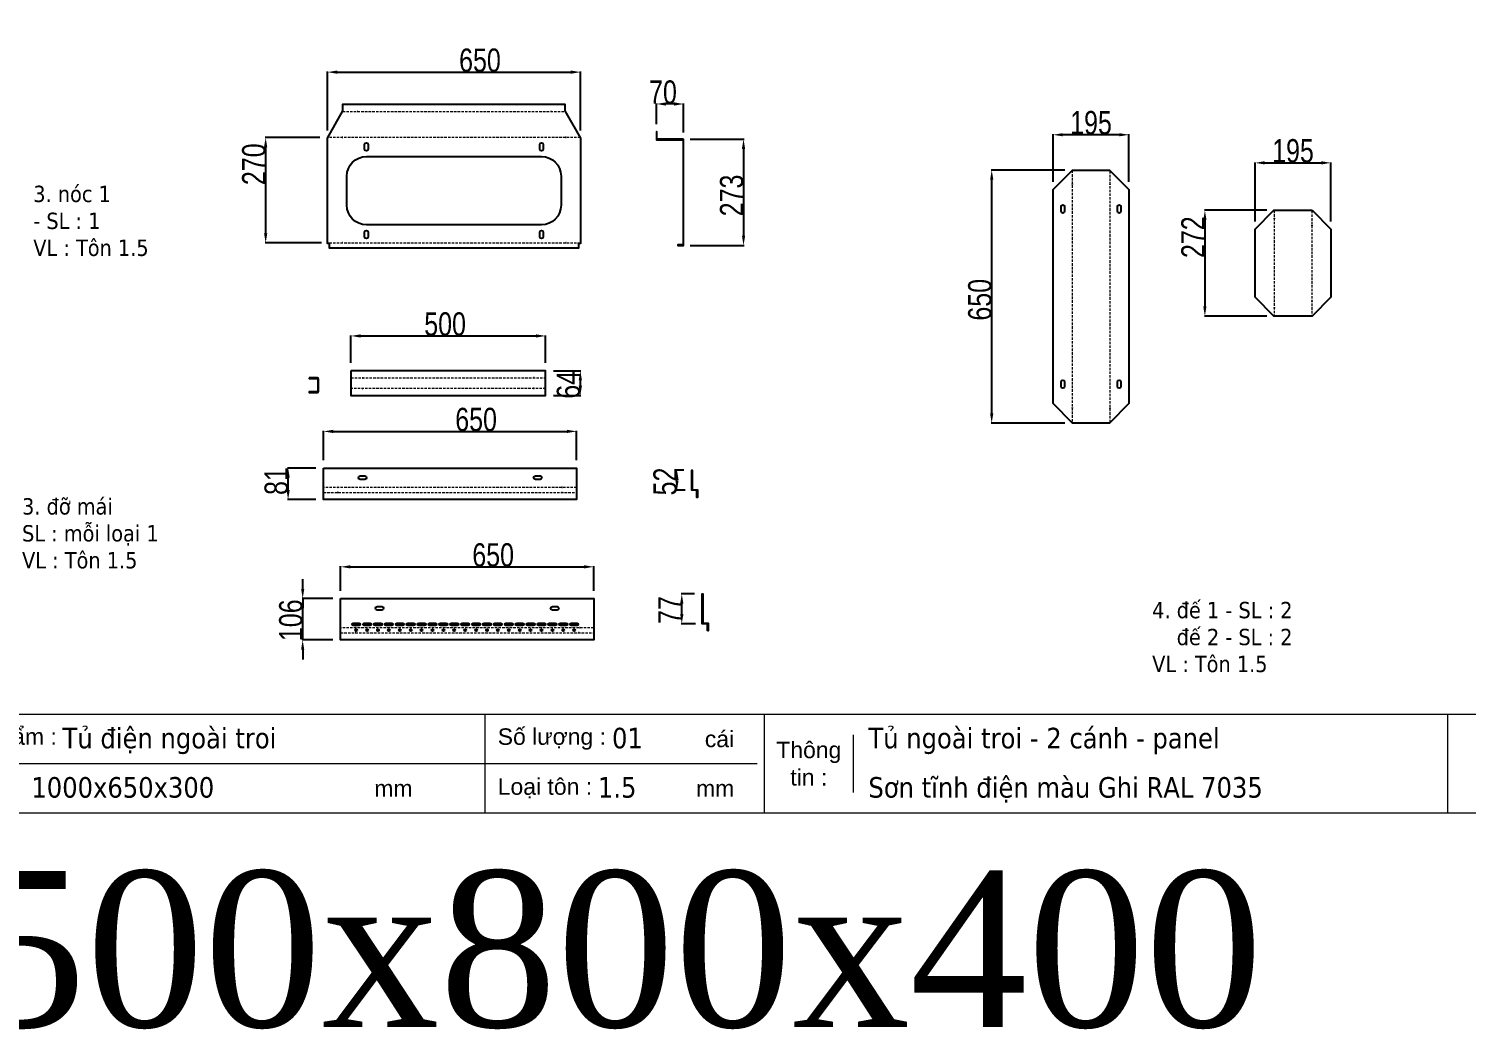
# Model space of a CAD drawing. Header units: inches. Extents: x 21 to 136330, y 8 to 58290.
# Drawn here: x 35301 to 38993, y 34479 to 37048 of the extents above; entities that cross this region are included whole.
import ezdxf
from ezdxf.enums import TextEntityAlignment as Align

# ---------------------------------------------------------------- set-up
doc = ezdxf.new("R2010")
doc.units = ezdxf.units.IN
doc.header["$MEASUREMENT"] = 0
doc.linetypes.add('HIDDEN', pattern=[9.525, 6.35, -3.175])
doc.layers.add('0 TĂNG CỨNG', color=7, linetype='Continuous', lineweight=15)
doc.layers.add('@.0.DM. NÉT ĐỨT', color=8, linetype='HIDDEN', lineweight=9)
doc.layers.add('1-EMC-ACESS', color=4, linetype='Continuous')
doc.layers.add('@.0.DM. NÉT CHÍNH', color=7, linetype='Continuous')
doc.layers.add('@.DM. KÍCH THƯỚC', color=8, linetype='Continuous', transparency=0.2)
doc.layers.add('@.DM. KÍCH THƯỚC @ 1', color=8, linetype='Continuous', transparency=0.2)
doc.styles.add('ARIAL', font='arial.ttf')
doc.styles.add('Note Text (ISO)', font='tahoma.ttf')
doc.styles.add('roman', font='roman.shx', dxfattribs={"width": 0.8})
doc.styles.add('Tahoma (Input Text)', font='tahoma.ttf')
doc.dimstyles.new('Kích thước Duy Mạnh', dxfattribs={"dimtxt": 30, "dimasz": 25, "dimexe": 1.25, "dimexo": 20, "dimtad": 1, "dimdec": 1, "dimtxsty": 'roman', "dimcen": 2.5, "dimclrd": 8, "dimclre": 8, "dimclrt": 2, "dimadec": 0, "dimazin": 0, "dimtfac": 1, "dimtdec": 1, "dimtix": 1, "dimtmove": 0, "dimatfit": 3, "dimfxl": 1, "dimtfillclr": 1, "dimarcsym": 0})

# ---------------------------------------------------------------- blocks, each defined once
blk = doc.blocks.new('*D690')
at = {"layer": '@.DM. KÍCH THƯỚC', "color": 8, "lineweight": -2, "transparency": 16777216}
for p, q in [((37962.3, 36685.4), (37773, 36685.4)), ((37962.3, 36035.4), (37773, 36035.4))]:
    blk.add_line(p, q, dxfattribs=at)
at = {"layer": '@.DM. KÍCH THƯỚC', "lineweight": -2, "transparency": 16777216}
blk.add_line((37774.2, 36060.4), (37774.2, 36660.4), dxfattribs=at)
at = {"layer": '@.DM. KÍCH THƯỚC', "transparency": 16777216}
for points in [[(37770.1, 36660.4), (37778.4, 36660.4), (37774.2, 36685.4)], [(37770.1, 36060.4), (37778.4, 36060.4), (37774.2, 36035.4)]]:
    blk.add_solid(points, dxfattribs=at)
at = {"layer": 'Defpoints', "color": 0, "transparency": 16777216}
for p in [(37774.2, 36685.4), (37982.3, 36685.4), (37982.3, 36035.4)]:
    blk.add_point(p, dxfattribs=at)
at = {"layer": '@.DM. KÍCH THƯỚC', "color": 2, "transparency": 16777216, "insert": (37713.6, 36298.7), "char_height": 60, "attachment_point": 1, "rotation": 90, "style": 'roman'}
blk.add_mtext('650', dxfattribs=at)
blk = doc.blocks.new('*D670')
at = {"layer": '@.DM. KÍCH THƯỚC', "color": 8, "lineweight": -2, "transparency": 16777216}
for p, q in [((36048.6, 36768.6), (35908.1, 36768.6)), ((36053.1, 36498.2), (35908.1, 36498.2))]:
    blk.add_line(p, q, dxfattribs=at)
at = {"layer": '@.DM. KÍCH THƯỚC', "lineweight": -2, "transparency": 16777216}
blk.add_line((35909.4, 36743.6), (35909.4, 36523.2), dxfattribs=at)
at = {"layer": '@.DM. KÍCH THƯỚC', "transparency": 16777216}
for points in [[(35905.2, 36743.6), (35913.6, 36743.6), (35909.4, 36768.6)], [(35905.2, 36523.2), (35913.6, 36523.2), (35909.4, 36498.2)]]:
    blk.add_solid(points, dxfattribs=at)
at = {"layer": 'Defpoints', "color": 0, "transparency": 16777216}
for p in [(36068.6, 36768.6), (35909.4, 36498.2), (36073.1, 36498.2)]:
    blk.add_point(p, dxfattribs=at)
at = {"layer": '@.DM. KÍCH THƯỚC', "color": 2, "transparency": 16777216, "insert": (35848.8, 36646.7), "char_height": 60, "attachment_point": 1, "rotation": 90, "style": 'roman'}
blk.add_mtext('270', dxfattribs=at)
blk = doc.blocks.new('*D671')
at = {"layer": '@.DM. KÍCH THƯỚC', "color": 8, "lineweight": -2, "transparency": 16777216}
for p, q in [((36068.1, 36786.9), (36068.1, 36938)), ((36718.1, 36786.9), (36718.1, 36938))]:
    blk.add_line(p, q, dxfattribs=at)
at = {"layer": '@.DM. KÍCH THƯỚC', "lineweight": -2, "transparency": 16777216}
blk.add_line((36093.1, 36936.8), (36693.1, 36936.8), dxfattribs=at)
at = {"layer": '@.DM. KÍCH THƯỚC', "transparency": 16777216}
for points in [[(36093.1, 36940.9), (36093.1, 36932.6), (36068.1, 36936.8)], [(36693.1, 36940.9), (36693.1, 36932.6), (36718.1, 36936.8)]]:
    blk.add_solid(points, dxfattribs=at)
at = {"layer": 'Defpoints', "color": 0, "transparency": 16777216}
for p in [(36718.1, 36936.8), (36068.1, 36766.9), (36718.1, 36766.9)]:
    blk.add_point(p, dxfattribs=at)
at = {"layer": '@.DM. KÍCH THƯỚC', "color": 2, "transparency": 16777216, "insert": (36406.3, 36997.4), "char_height": 60, "attachment_point": 1, "style": 'roman'}
blk.add_mtext('650', dxfattribs=at)
blk = doc.blocks.new('*D672')
at = {"layer": '@.DM. KÍCH THƯỚC', "color": 8, "lineweight": -2, "transparency": 16777216}
for p, q in [((36038.1, 35920.2), (35965.8, 35920.2)), ((36038.1, 35838.9), (35965.8, 35838.9))]:
    blk.add_line(p, q, dxfattribs=at)
at = {"layer": '@.DM. KÍCH THƯỚC', "lineweight": -2, "transparency": 16777216}
blk.add_line((35967.1, 35863.9), (35967.1, 35895.2), dxfattribs=at)
at = {"layer": '@.DM. KÍCH THƯỚC', "transparency": 16777216}
for points in [[(35962.9, 35895.2), (35971.2, 35895.2), (35967.1, 35920.2)], [(35962.9, 35863.9), (35971.2, 35863.9), (35967.1, 35838.9)]]:
    blk.add_solid(points, dxfattribs=at)
at = {"layer": 'Defpoints', "color": 0, "transparency": 16777216}
for p in [(35967.1, 35920.2), (36058.1, 35920.2), (36058.1, 35838.9)]:
    blk.add_point(p, dxfattribs=at)
at = {"layer": '@.DM. KÍCH THƯỚC', "color": 2, "transparency": 16777216, "insert": (35906.4, 35851), "char_height": 60, "attachment_point": 1, "rotation": 90, "style": 'roman'}
blk.add_mtext('81', dxfattribs=at)
blk = doc.blocks.new('*D673')
at = {"layer": '@.DM. KÍCH THƯỚC', "color": 8, "lineweight": -2, "transparency": 16777216}
for p, q in [((36058.1, 35940.2), (36058.1, 36015.4)), ((36708.1, 35940.2), (36708.1, 36015.4))]:
    blk.add_line(p, q, dxfattribs=at)
at = {"layer": '@.DM. KÍCH THƯỚC', "lineweight": -2, "transparency": 16777216}
blk.add_line((36083.1, 36014.2), (36683.1, 36014.2), dxfattribs=at)
at = {"layer": '@.DM. KÍCH THƯỚC', "transparency": 16777216}
for points in [[(36083.1, 36018.4), (36083.1, 36010), (36058.1, 36014.2)], [(36683.1, 36018.4), (36683.1, 36010), (36708.1, 36014.2)]]:
    blk.add_solid(points, dxfattribs=at)
at = {"layer": 'Defpoints', "color": 0, "transparency": 16777216}
for p in [(36708.1, 36014.2), (36058.1, 35920.2), (36708.1, 35920.2)]:
    blk.add_point(p, dxfattribs=at)
at = {"layer": '@.DM. KÍCH THƯỚC', "color": 2, "transparency": 16777216, "insert": (36396.4, 36074.8), "char_height": 60, "attachment_point": 1, "style": 'roman'}
blk.add_mtext('650', dxfattribs=at)
blk = doc.blocks.new('*D674')
at = {"layer": '@.DM. KÍCH THƯỚC', "color": 8, "lineweight": -2, "transparency": 16777216}
for p, q in [((36101.9, 35604.9), (36101.9, 35667.7)), ((36751.9, 35604.9), (36751.9, 35667.7))]:
    blk.add_line(p, q, dxfattribs=at)
at = {"layer": '@.DM. KÍCH THƯỚC', "lineweight": -2, "transparency": 16777216}
blk.add_line((36126.9, 35666.4), (36726.9, 35666.4), dxfattribs=at)
at = {"layer": '@.DM. KÍCH THƯỚC', "transparency": 16777216}
for points in [[(36126.9, 35670.6), (36126.9, 35662.2), (36101.9, 35666.4)], [(36726.9, 35670.6), (36726.9, 35662.2), (36751.9, 35666.4)]]:
    blk.add_solid(points, dxfattribs=at)
at = {"layer": 'Defpoints', "color": 0, "transparency": 16777216}
for p in [(36751.9, 35666.4), (36101.9, 35584.9), (36751.9, 35584.9)]:
    blk.add_point(p, dxfattribs=at)
at = {"layer": '@.DM. KÍCH THƯỚC', "color": 2, "transparency": 16777216, "insert": (36440.2, 35727), "char_height": 60, "attachment_point": 1, "style": 'roman'}
blk.add_mtext('650', dxfattribs=at)
blk = doc.blocks.new('*D675')
at = {"layer": '@.DM. KÍCH THƯỚC', "lineweight": -2, "transparency": 16777216}
for p, q in [((36004.5, 35609.9), (36004.5, 35634.9)), ((36004.5, 35584.9), (36004.5, 35559.9)), ((36004.5, 35503.6), (36004.5, 35559.9)), ((36004.5, 35478.6), (36004.5, 35503.6)), ((36004.5, 35453.6), (36004.5, 35428.6))]:
    blk.add_line(p, q, dxfattribs=at)
at = {"layer": '@.DM. KÍCH THƯỚC', "color": 8, "lineweight": -2, "transparency": 16777216}
for p, q in [((36081.9, 35584.9), (36003.3, 35584.9)), ((36081.9, 35478.6), (36003.3, 35478.6))]:
    blk.add_line(p, q, dxfattribs=at)
at = {"layer": '@.DM. KÍCH THƯỚC', "transparency": 16777216}
for points in [[(36000.4, 35609.9), (36008.7, 35609.9), (36004.5, 35584.9)], [(36000.4, 35453.6), (36008.7, 35453.6), (36004.5, 35478.6)]]:
    blk.add_solid(points, dxfattribs=at)
at = {"layer": 'Defpoints', "color": 0, "transparency": 16777216}
for p in [(36004.5, 35584.9), (36101.9, 35584.9), (36101.9, 35478.6)]:
    blk.add_point(p, dxfattribs=at)
at = {"layer": '@.DM. KÍCH THƯỚC', "color": 2, "transparency": 16777216, "insert": (35943.9, 35475.7), "char_height": 60, "attachment_point": 1, "rotation": 90, "style": 'roman'}
blk.add_mtext('106', dxfattribs=at)
blk = doc.blocks.new('*D676')
at = {"layer": '@.DM. KÍCH THƯỚC', "color": 8, "lineweight": -2, "transparency": 16777216}
for p, q in [((37010.8, 35596.7), (36977, 35596.7)), ((37013.8, 35520.2), (36977, 35520.2))]:
    blk.add_line(p, q, dxfattribs=at)
at = {"layer": '@.DM. KÍCH THƯỚC', "lineweight": -2, "transparency": 16777216}
blk.add_line((36978.2, 35545.2), (36978.2, 35571.7), dxfattribs=at)
at = {"layer": '@.DM. KÍCH THƯỚC', "transparency": 16777216}
for points in [[(36974.1, 35571.7), (36982.4, 35571.7), (36978.2, 35596.7)], [(36974.1, 35545.2), (36982.4, 35545.2), (36978.2, 35520.2)]]:
    blk.add_solid(points, dxfattribs=at)
at = {"layer": 'Defpoints', "color": 0, "transparency": 16777216}
for p in [(36978.2, 35596.7), (37030.8, 35596.7), (37033.8, 35520.2)]:
    blk.add_point(p, dxfattribs=at)
at = {"layer": '@.DM. KÍCH THƯỚC', "color": 2, "transparency": 16777216, "insert": (36917.6, 35519.6), "char_height": 60, "attachment_point": 1, "rotation": 90, "style": 'roman'}
blk.add_mtext('77', dxfattribs=at)
blk = doc.blocks.new('*D677')
at = {"layer": '@.DM. KÍCH THƯỚC', "color": 8, "lineweight": -2, "transparency": 16777216}
for p, q in [((36983.7, 35914.5), (36964.6, 35914.5)), ((36986.7, 35863), (36964.6, 35863))]:
    blk.add_line(p, q, dxfattribs=at)
at = {"layer": '@.DM. KÍCH THƯỚC', "lineweight": -2, "transparency": 16777216}
blk.add_line((36965.8, 35888), (36965.8, 35889.5), dxfattribs=at)
at = {"layer": '@.DM. KÍCH THƯỚC', "transparency": 16777216}
for points in [[(36961.7, 35889.5), (36970, 35889.5), (36965.8, 35914.5)], [(36961.7, 35888), (36970, 35888), (36965.8, 35863)]]:
    blk.add_solid(points, dxfattribs=at)
at = {"layer": 'Defpoints', "color": 0, "transparency": 16777216}
for p in [(36965.8, 35914.5), (37003.7, 35914.5), (37006.7, 35863)]:
    blk.add_point(p, dxfattribs=at)
at = {"layer": '@.DM. KÍCH THƯỚC', "color": 2, "transparency": 16777216, "insert": (36905.2, 35849.9), "char_height": 60, "attachment_point": 1, "rotation": 90, "style": 'roman'}
blk.add_mtext('52', dxfattribs=at)
blk = doc.blocks.new('KHUNG KT1')
at = {"color": 7}
for p, q in [((7128, -4752), (0, -4752)), ((4052.8, -4752), (4052.8, -5040)), ((4868.8, -4752), (4868.8, -5040)), ((6864, -4752), (6864, -5040)), ((5128.7, -4812), (5128.7, -4980)), ((4848, -4896), (0, -4896))]:
    blk.add_line(p, q, dxfattribs=at)
blk.add_lwpolyline([(0, 0), (7128, 0), (7128, -5040), (0, -5040)], close=True, dxfattribs=at)
at = {"color": 2, "char_height": 48, "style": 'ARIAL'}
for s, insert, width, attachment_point in [('  Tên sản phẩm :', (2299.1, -4824), 2202.321, 4), ('  Số lượng :', (4052.8, -4824), 2202.321, 4), ('cái', (4695, -4824), 2202.321, 4), ('Thông\\Ptin :', (4998.8, -4896), 259.945, 5), ('mm', (3729.5, -4968), 2202.321, 4), ('  Loại tôn :', (4052.8, -4968), 2202.321, 4), ('mm', (4669.3, -4968), 2202.321, 4)]:
    blk.add_mtext(s, dxfattribs=dict(at, insert=insert, width=width, attachment_point=attachment_point))
at = {"color": 1, "style": 'Tahoma (Input Text)', "flags": 8}
for tag, p in [('#03', (1514.7, -4846.3)), ('#01', (328.9, -4851.1)), ('#05', (2819, -4851.1)), ('#07', (4424, -4851.1)), ('#09', (5172.9, -4851.1)), ('#02', (189.8, -4995.1)), ('#04', (1755.3, -4995.1)), ('#06', (2727.8, -4995.1)), ('#08', (4382.7, -4995.1)), ('#10', (5172.9, -4995.1))]:
    blk.add_attdef(tag, p, '', height=60, dxfattribs=at)
blk.add_attdef('#11', text='', height=60, dxfattribs=at).set_placement((6996, -4961.6), align=Align.CENTER)
at = {"layer": '0 TĂNG CỨNG', "color": 1, "style": 'ARIAL'}
blk.add_attdef('#12', (852.8, -4987.6), '', height=60, dxfattribs=at)
blk = doc.blocks.new('*D700')
at = {"layer": '@.DM. KÍCH THƯỚC', "color": 8, "lineweight": -2, "transparency": 16777216}
for p, q in [((38481, 36581.9), (38320.5, 36581.9)), ((38481, 36310.3), (38320.5, 36310.3))]:
    blk.add_line(p, q, dxfattribs=at)
at = {"layer": '@.DM. KÍCH THƯỚC', "lineweight": -2, "transparency": 16777216}
blk.add_line((38321.7, 36556.9), (38321.7, 36335.3), dxfattribs=at)
at = {"layer": '@.DM. KÍCH THƯỚC', "transparency": 16777216}
for points in [[(38317.6, 36556.9), (38325.9, 36556.9), (38321.7, 36581.9)], [(38317.6, 36335.3), (38325.9, 36335.3), (38321.7, 36310.3)]]:
    blk.add_solid(points, dxfattribs=at)
at = {"layer": 'Defpoints', "color": 0, "transparency": 16777216}
for p in [(38501, 36581.9), (38321.7, 36310.3), (38501, 36310.3)]:
    blk.add_point(p, dxfattribs=at)
at = {"layer": '@.DM. KÍCH THƯỚC', "color": 2, "transparency": 16777216, "insert": (38261.1, 36459.4), "char_height": 60, "attachment_point": 1, "rotation": 90, "style": 'roman'}
blk.add_mtext('272', dxfattribs=at)
blk = doc.blocks.new('*D702')
at = {"layer": '@.DM. KÍCH THƯỚC', "color": 8, "lineweight": -2, "transparency": 16777216}
for p, q in [((37931.9, 36655.4), (37931.9, 36777.2)), ((38126.7, 36655.4), (38126.7, 36777.2))]:
    blk.add_line(p, q, dxfattribs=at)
at = {"layer": '@.DM. KÍCH THƯỚC', "lineweight": -2, "transparency": 16777216}
blk.add_line((38101.7, 36775.9), (37956.9, 36775.9), dxfattribs=at)
at = {"layer": '@.DM. KÍCH THƯỚC', "transparency": 16777216}
for points in [[(37956.9, 36780.1), (37956.9, 36771.8), (37931.9, 36775.9)], [(38101.7, 36780.1), (38101.7, 36771.8), (38126.7, 36775.9)]]:
    blk.add_solid(points, dxfattribs=at)
at = {"layer": 'Defpoints', "color": 0, "transparency": 16777216}
for p in [(37931.9, 36775.9), (37931.9, 36635.4), (38126.7, 36635.4)]:
    blk.add_point(p, dxfattribs=at)
at = {"layer": '@.DM. KÍCH THƯỚC', "color": 2, "transparency": 16777216, "insert": (38029.3, 36806.6), "char_height": 60, "attachment_point": 5, "style": 'roman'}
blk.add_mtext('195', dxfattribs=at)
blk = doc.blocks.new('*D703')
at = {"layer": '@.DM. KÍCH THƯỚC', "color": 8, "lineweight": -2, "transparency": 16777216}
for p, q in [((38450.6, 36553.6), (38450.6, 36705)), ((38645.5, 36553.6), (38645.5, 36705))]:
    blk.add_line(p, q, dxfattribs=at)
at = {"layer": '@.DM. KÍCH THƯỚC', "lineweight": -2, "transparency": 16777216}
blk.add_line((38475.6, 36703.8), (38620.5, 36703.8), dxfattribs=at)
at = {"layer": '@.DM. KÍCH THƯỚC', "transparency": 16777216}
for points in [[(38475.6, 36708), (38475.6, 36699.6), (38450.6, 36703.8)], [(38620.5, 36708), (38620.5, 36699.6), (38645.5, 36703.8)]]:
    blk.add_solid(points, dxfattribs=at)
at = {"layer": 'Defpoints', "color": 0, "transparency": 16777216}
for p in [(38645.5, 36703.8), (38450.6, 36533.6), (38645.5, 36533.6)]:
    blk.add_point(p, dxfattribs=at)
at = {"layer": '@.DM. KÍCH THƯỚC', "color": 2, "transparency": 16777216, "insert": (38548.1, 36734.4), "char_height": 60, "attachment_point": 5, "style": 'roman'}
blk.add_mtext('195', dxfattribs=at)
blk = doc.blocks.new('*U244')
at = {"layer": '@.0.DM. NÉT CHÍNH', "color": 2}
blk.add_lwpolyline([(-7.5, 10.2), (7.5, 10.2, -1), (7.5, 4.2), (-7.5, 4.2, -1)], format="xyb", close=True, dxfattribs=at)
blk.add_circle((0, -7.7), 2.5, dxfattribs=at)
blk = doc.blocks.new('*U245')
at = {"layer": '@.0.DM. NÉT CHÍNH', "color": 0, "linetype": 'ByBlock', "lineweight": -2, "transparency": 16777216}
for p in [(0, 0), (28, 0), (56, 0), (84, 0), (112, 0), (140, 0), (168, 0), (196, 0), (224, 0), (252, 0), (280, 0), (308, 0), (336, 0), (364, 0), (392, 0), (420, 0), (448, 0), (476, 0), (504, 0), (532, 0), (560, 0)]:
    blk.add_blockref('*U244', p, dxfattribs=at)
blk = doc.blocks.new('*D721')
at = {"layer": '@.DM. KÍCH THƯỚC', "color": 8, "lineweight": -2, "transparency": 16777216}
for p, q in [((37000, 36764.7), (37138.1, 36764.7)), ((37000, 36491.7), (37138.1, 36491.7))]:
    blk.add_line(p, q, dxfattribs=at)
at = {"layer": '@.DM. KÍCH THƯỚC', "lineweight": -2, "transparency": 16777216}
blk.add_line((37136.8, 36739.7), (37136.8, 36516.7), dxfattribs=at)
at = {"layer": '@.DM. KÍCH THƯỚC', "transparency": 16777216}
for points in [[(37132.7, 36739.7), (37141, 36739.7), (37136.8, 36764.7)], [(37132.7, 36516.7), (37141, 36516.7), (37136.8, 36491.7)]]:
    blk.add_solid(points, dxfattribs=at)
at = {"layer": 'Defpoints', "color": 0, "transparency": 16777216}
for p in [(36980, 36764.7), (36980, 36491.7), (37136.8, 36491.7)]:
    blk.add_point(p, dxfattribs=at)
at = {"layer": '@.DM. KÍCH THƯỚC', "color": 2, "transparency": 16777216, "insert": (37076.2, 36566.5), "char_height": 60, "attachment_point": 1, "rotation": 90, "style": 'roman'}
blk.add_mtext('273', dxfattribs=at)
blk = doc.blocks.new('*D722')
at = {"layer": '@.DM. KÍCH THƯỚC', "color": 8, "lineweight": -2, "transparency": 16777216}
for p, q in [((36913, 36803.2), (36913, 36856.2)), ((36983, 36781.7), (36983, 36856.2))]:
    blk.add_line(p, q, dxfattribs=at)
at = {"layer": '@.DM. KÍCH THƯỚC', "lineweight": -2, "transparency": 16777216}
blk.add_line((36958, 36855), (36938, 36855), dxfattribs=at)
at = {"layer": '@.DM. KÍCH THƯỚC', "transparency": 16777216}
for points in [[(36938, 36859.2), (36938, 36850.8), (36913, 36855)], [(36958, 36859.2), (36958, 36850.8), (36983, 36855)]]:
    blk.add_solid(points, dxfattribs=at)
at = {"layer": 'Defpoints', "color": 0, "transparency": 16777216}
for p in [(36913, 36855), (36913, 36783.2), (36983, 36761.7)]:
    blk.add_point(p, dxfattribs=at)
at = {"layer": '@.DM. KÍCH THƯỚC', "color": 2, "transparency": 16777216, "insert": (36894.2, 36915.6), "char_height": 60, "attachment_point": 1, "style": 'roman'}
blk.add_mtext('70', dxfattribs=at)
blk = doc.blocks.new('*D726')
at = {"layer": '@.DM. KÍCH THƯỚC', "color": 8, "lineweight": -2, "transparency": 16777216}
for p, q in [((36648.5, 36170.1), (36718.9, 36170.1)), ((36648.5, 36106.3), (36718.9, 36106.3))]:
    blk.add_line(p, q, dxfattribs=at)
at = {"layer": '@.DM. KÍCH THƯỚC', "lineweight": -2, "transparency": 16777216}
blk.add_line((36717.6, 36145.1), (36717.6, 36131.3), dxfattribs=at)
at = {"layer": '@.DM. KÍCH THƯỚC', "transparency": 16777216}
for points in [[(36713.5, 36145.1), (36721.8, 36145.1), (36717.6, 36170.1)], [(36713.5, 36131.3), (36721.8, 36131.3), (36717.6, 36106.3)]]:
    blk.add_solid(points, dxfattribs=at)
at = {"layer": 'Defpoints', "color": 0, "transparency": 16777216}
for p in [(36628.5, 36170.1), (36628.5, 36106.3), (36717.6, 36106.3)]:
    blk.add_point(p, dxfattribs=at)
at = {"layer": '@.DM. KÍCH THƯỚC', "color": 2, "transparency": 16777216, "insert": (36657, 36098.2), "char_height": 60, "attachment_point": 1, "rotation": 90, "style": 'roman'}
blk.add_mtext('64', dxfattribs=at)
blk = doc.blocks.new('*D727')
at = {"layer": '@.DM. KÍCH THƯỚC', "color": 8, "lineweight": -2, "transparency": 16777216}
for p, q in [((36128.5, 36190.1), (36128.5, 36260.6)), ((36628.5, 36190.1), (36628.5, 36260.6))]:
    blk.add_line(p, q, dxfattribs=at)
at = {"layer": '@.DM. KÍCH THƯỚC', "lineweight": -2, "transparency": 16777216}
blk.add_line((36153.5, 36259.3), (36603.5, 36259.3), dxfattribs=at)
at = {"layer": '@.DM. KÍCH THƯỚC', "transparency": 16777216}
for points in [[(36153.5, 36263.5), (36153.5, 36255.2), (36128.5, 36259.3)], [(36603.5, 36263.5), (36603.5, 36255.2), (36628.5, 36259.3)]]:
    blk.add_solid(points, dxfattribs=at)
at = {"layer": 'Defpoints', "color": 0, "transparency": 16777216}
for p in [(36628.5, 36259.3), (36128.5, 36170.1), (36628.5, 36170.1)]:
    blk.add_point(p, dxfattribs=at)
at = {"layer": '@.DM. KÍCH THƯỚC', "color": 2, "transparency": 16777216, "insert": (36316.8, 36320), "char_height": 60, "attachment_point": 1, "style": 'roman'}
blk.add_mtext('500', dxfattribs=at)

msp = doc.modelspace()

# ---------------------------------------------------------------- linework, layer by layer
at = {"layer": '@.0.DM. NÉT CHÍNH', "color": 1}
for p, q in [((36145.6762, 36835.9786), (36144.1762, 36835.9786)), ((36642.9593, 36835.9786), (36641.4593, 36835.9786)), ((36107.396, 36768.5857), (36105.896, 36768.5857)), ((36681.2626, 36768.5857), (36679.7626, 36768.5857)), ((37980.6309, 36649.6129), (37980.6309, 36648.1129)), ((38078.0238, 36648.5868), (38078.0238, 36647.0868)), ((38499.3241, 36561.5658), (38499.3241, 36560.0658)), ((38596.717, 36543.5599), (38596.717, 36542.0599)), ((36107.121, 36498.1928), (36105.621, 36498.1928)), ((36681.4985, 36498.1928), (36679.9985, 36498.1928)), ((38499.3241, 36332.4851), (38499.3241, 36330.9851)), ((38596.717, 36349.0923), (38596.717, 36347.5923)), ((36158.2132, 36151.9302), (36159.7132, 36151.9302)), ((36598.8026, 36151.9302), (36597.3026, 36151.9302)), ((36157.9008, 36124.5372), (36159.4008, 36124.5372)), ((36599.1151, 36124.5372), (36597.6151, 36124.5372)), ((37980.6309, 36075.7155), (37980.6309, 36074.2155)), ((38078.0238, 36074.5826), (38078.0238, 36073.0826)), ((36095.541, 35857.5954), (36094.041, 35857.5954)), ((36096.0481, 35869.9883), (36094.5481, 35869.9883)), ((36671.2021, 35857.5954), (36669.7021, 35857.5954)), ((36671.541, 35869.9883), (36670.041, 35869.9883)), ((36139.8369, 35509.6652), (36138.3369, 35509.6652)), ((36140.9024, 35497.2723), (36139.4024, 35497.2723)), ((36714.7896, 35497.2723), (36713.2896, 35497.2723)), ((36717.1794, 35509.6652), (36715.6794, 35509.6652))]:
    msp.add_line(p, q, dxfattribs=at)
at = {"layer": '@.0.DM. NÉT CHÍNH'}
for p, q in [((36073.0571, 36496.9257), (36073.0571, 36498.1573)), ((36713.0571, 36496.9257), (36713.0571, 36498.1573))]:
    msp.add_line(p, q, dxfattribs=at)
for points in [[(36678.0571, 36837.2822), (36718.0571, 36767.2822), (36718.0571, 36496.8893), (36713.0571, 36496.8893), (36713.0571, 36484.4963), (36073.0571, 36484.4963), (36073.0571, 36496.8893), (36068.0571, 36496.8893), (36068.0571, 36767.2822), (36108.0571, 36837.2822), (36108.0571, 36854.6751), (36678.0571, 36854.6751)], [(36983.0444, 36764.717), (36914.5444, 36764.717), (36914.5444, 36783.217), (36913.0444, 36783.217), (36913.0444, 36763.217), (36981.5444, 36763.217), (36981.5444, 36493.217), (36968.0444, 36493.217), (36968.0444, 36491.717), (36983.0444, 36491.717)], [(38126.7203, 36085.4234), (38076.7203, 36035.4234), (37982.0052, 36035.4234), (37931.9345, 36085.4941), (37931.9345, 36635.3527), (37982.0052, 36685.4234), (38076.7203, 36685.4234), (38126.7203, 36635.4234)], [(38597.1135, 36581.9498), (38645.4135, 36533.6498), (38645.4135, 36358.6498), (38597.1135, 36310.3498), (38498.9984, 36310.3498), (38450.6277, 36358.7205), (38450.6277, 36533.5791), (38498.9984, 36581.9498)], [(36128.5079, 36170.1266), (36128.5079, 36106.3408), (36628.5079, 36106.3408), (36628.5079, 36170.1266)], [(36058.1173, 35920.1848), (36708.1173, 35920.1848), (36708.1173, 35838.8989), (36058.1173, 35838.8989)], [(37017.1658, 35862.9825), (37003.6658, 35862.9825), (37003.6658, 35914.4825), (37005.1658, 35914.4825), (37005.1658, 35864.4825), (37018.6658, 35864.4825), (37018.6658, 35844.4825), (37017.1658, 35844.4825)], [(37044.2796, 35501.7085), (37044.2796, 35520.2085), (37030.7796, 35520.2085), (37030.7796, 35596.7085), (37032.2796, 35596.7085), (37032.2796, 35521.7085), (37045.7796, 35521.7085), (37045.7796, 35501.7085)], [(36101.9235, 35584.8616), (36751.9235, 35584.8616), (36751.9235, 35478.5758), (36101.9235, 35478.5758)]]:
    msp.add_lwpolyline(points, close=True, dxfattribs=at)
at = {"layer": '@.0.DM. NÉT CHÍNH', "color": 2}
for points in [[(36163.5571, 36738.8893), (36163.5571, 36750.8893, -1), (36172.5571, 36750.8893), (36172.5571, 36738.8893, -1)], [(36622.5571, 36750.8893), (36622.5571, 36738.8893, -1), (36613.5571, 36738.8893), (36613.5571, 36750.8893, -1)], [(36668.0571, 36669.8893), (36668.0571, 36594.8893, -0.414213562), (36618.0571, 36544.8893), (36168.0571, 36544.8893, -0.414213562), (36118.0571, 36594.8893), (36118.0571, 36669.8893, -0.414213562), (36168.0571, 36719.8893), (36618.0571, 36719.8893, -0.414213562)], [(37961.4345, 36585.4234), (37961.4345, 36579.4234, -1), (37952.4345, 36579.4234), (37952.4345, 36585.4234), (37952.4345, 36591.4234, -1), (37961.4345, 36591.4234)], [(38106.2203, 36579.4234, -1), (38097.2203, 36579.4234), (38097.2203, 36585.4234), (38097.2203, 36591.4234, -1), (38106.2203, 36591.4234), (38106.2203, 36585.4234)], [(36172.5571, 36525.8893), (36172.5571, 36513.8893, -1), (36163.5571, 36513.8893), (36163.5571, 36525.8893, -1)], [(36613.5571, 36513.8893), (36613.5571, 36525.8893, -1), (36622.5571, 36525.8893), (36622.5571, 36513.8893, -1)], [(37961.4345, 36135.4234), (37961.4345, 36129.4234, -1), (37952.4345, 36129.4234), (37952.4345, 36135.4234), (37952.4345, 36141.4234, -1), (37961.4345, 36141.4234)], [(38106.2203, 36129.4234, -1), (38097.2203, 36129.4234), (38097.2203, 36135.4234), (38097.2203, 36141.4234, -1), (38106.2203, 36141.4234), (38106.2203, 36135.4234)], [(36164.1173, 35890.6848), (36152.1173, 35890.6848, -1), (36152.1173, 35899.6848), (36164.1173, 35899.6848, -1)], [(36614.1173, 35890.6848), (36602.1173, 35890.6848, -1), (36602.1173, 35899.6848), (36614.1173, 35899.6848, -1)], [(36207.9235, 35555.3616), (36195.9235, 35555.3616, -1), (36195.9235, 35564.3616), (36207.9235, 35564.3616, -1)], [(36657.9235, 35555.3616), (36645.9235, 35555.3616, -1), (36645.9235, 35564.3616), (36657.9235, 35564.3616, -1)]]:
    msp.add_lwpolyline(points, format="xyb", close=True, dxfattribs=at)
at = {"layer": '@.0.DM. NÉT CHÍNH'}
msp.add_lwpolyline([(36020.8627, 36151.6165), (36020.8627, 36149.7415), (36041.4877, 36149.7415, -0.414213562), (36043.3627, 36147.8665), (36043.3627, 36117.8665, -0.414213562), (36041.4877, 36115.9915), (36020.8627, 36115.9915), (36020.8627, 36114.1165), (36041.4877, 36114.1165, 0.414213562), (36045.2377, 36117.8665), (36045.2377, 36147.8665, 0.414213562), (36041.4877, 36151.6165)], format="xyb", close=True, dxfattribs=at)
at = {"layer": '@.0.DM. NÉT ĐỨT'}
for p, q in [((36107.2, 36835.9786), (36678.9143, 36835.9786)), ((36717.555, 36768.5857), (36068.5593, 36768.5857)), ((37980.6309, 36684.1987), (37980.6309, 36036.6481)), ((38078.0238, 36682.4234), (38078.0238, 36038.4234)), ((38499.3241, 36581.2644), (38499.3241, 36311.0351)), ((38596.717, 36580.6498), (38596.717, 36311.6498)), ((36073.0571, 36498.1928), (36713.0571, 36498.1928)), ((36128.5079, 36151.9302), (36628.5079, 36151.9302)), ((36628.5079, 36124.5372), (36128.5079, 36124.5372)), ((36708.1173, 35869.9883), (36058.1173, 35869.9883)), ((36058.1173, 35857.5954), (36708.1173, 35857.5954)), ((36751.9235, 35509.6652), (36101.9235, 35509.6652)), ((36101.9235, 35497.2723), (36751.9235, 35497.2723))]:
    msp.add_line(p, q, dxfattribs=at)

# ---------------------------------------------------------------- block references
at = {"layer": '0 TĂNG CỨNG', "color": 1}
ref = msp.add_blockref('KHUNG KT1', (32909.0457, 39465.8614), dxfattribs=dict(at, xscale=0.8792977987369557, yscale=0.8792977987369557, zscale=0.8792977987369557))
ref.add_attrib('#05', 'Tủ điện ngoài troi', (35387.7942, 35200.3346), dxfattribs={"layer": '0', "color": 1, "height": 52.757868, "style": 'Tahoma (Input Text)'})
ref.add_attrib('#06', '1000x650x300', (35307.6313, 35073.7157), dxfattribs={"layer": '0', "color": 1, "height": 52.757868, "style": 'Tahoma (Input Text)'})
ref.add_attrib('#07', '01', (36799.0722, 35200.3346), dxfattribs={"layer": '0', "color": 1, "height": 52.75787, "style": 'Tahoma (Input Text)'})
ref.add_attrib('#08', '1.5', (36762.7036, 35073.7157), dxfattribs={"layer": '0', "color": 1, "height": 52.75787, "style": 'Tahoma (Input Text)'})
ref.add_attrib('#10', 'Sơn tĩnh điện màu Ghi RAL 7035', (37457.5652, 35073.7157), dxfattribs={"layer": '0', "color": 1, "height": 52.757868, "style": 'Tahoma (Input Text)'})
ref.add_attrib('#09', 'Tủ ngoài troi - 2 cánh - panel', (37457.5652, 35200.3346), dxfattribs={"layer": '0', "color": 1, "height": 52.757868, "style": 'Tahoma (Input Text)'})
at = {"layer": '@.0.DM. NÉT CHÍNH'}
msp.add_blockref('*U245', (36141.9235, 35511.1652), dxfattribs=at)

# ---------------------------------------------------------------- texts
at = {"layer": '1-EMC-ACESS', "color": 1, "linetype": 'ByBlock', "lineweight": -2, "insert": (36179.0432, 34885.0069), "char_height": 400.0752, "width": 13787.318684, "attachment_point": 2, "style": 'ARIAL'}
msp.add_mtext('{\\fTimes New Roman|b0|i0|c0|p18;\\C2;TỦ 1500x800x400}', dxfattribs=at)
at = {"layer": '@.0.DM. NÉT CHÍNH', "color": 2, "char_height": 41.999999, "width": 551.411705, "attachment_point": 1, "line_spacing_factor": 0.987884, "style": 'Note Text (ISO)'}
for s, insert in [('3. nóc 1 \\P- SL : 1\\PVL : Tôn 1.5', (35312.6021, 36645.077)), ('3. đỡ mái \\PSL : mỗi loại 1\\PVL : Tôn 1.5', (35283.7705, 35842.6804)), ('\\fTahoma|b0|i0;4. đế 1 - SL : 2\\P\\fTahoma|b0|i0;    đế 2 - SL : 2\\P\\fTahoma|b0|i0;VL : Tôn 1.5\\P', (38186.4149, 35576.3806))]:
    msp.add_mtext(s, dxfattribs=dict(at, insert=insert))

# ---------------------------------------------------------------- dimensions: what is measured, and where the dimension line sits
at = {"layer": '@.DM. KÍCH THƯỚC @ 1', "color": 0}
for base, p1, p2, angle, override, picture, middle in [((36718.0571, 36936.7769), (36068.0571, 36766.8893), (36718.0571, 36766.8893), 180, {"dimscale": 1, "dimtxt": 60, "dimdec": 0, "dimclrd": 256, "dimtdec": 0, "dimtix": 1, "dimtofl": 0, "dimtmove": 0, "dimatfit": 1}, '*D671', (36468.0571, 36936.7769)), ((36913.0444, 36854.9971), (36983.0444, 36761.717), (36913.0444, 36783.217), 180, {"dimscale": 1, "dimtxt": 60, "dimdec": 0, "dimclrd": 256, "dimtdec": 0, "dimtix": 1, "dimtofl": 1, "dimtmove": 0, "dimatfit": 1}, '*D722', (36933.0444, 36854.9971)), ((35909.3916, 36498.1928), (36068.5593, 36768.5857), (36073.0571, 36498.1928), 90, {"dimscale": 1, "dimtxt": 60, "dimdec": 0, "dimclrd": 256, "dimtdec": 0, "dimtix": 1, "dimtofl": 0, "dimtmove": 0, "dimatfit": 1}, '*D670', (35909.3916, 36708.3893)), ((37136.8278, 36491.717), (36980.0444, 36764.717), (36980.0444, 36491.717), 270, {"dimscale": 1, "dimtxt": 60, "dimdec": 0, "dimclrd": 256, "dimtdec": 0, "dimtix": 1, "dimtofl": 0, "dimtmove": 0, "dimatfit": 1}, '*D721', (37136.8278, 36628.217)), ((37774.235, 36685.4234), (37982.3274, 36035.4234), (37982.3274, 36685.4234), 270, {"dimscale": 1, "dimtxt": 60, "dimdec": 0, "dimclrd": 256, "dimtdec": 0, "dimtix": 1, "dimtofl": 0, "dimtmove": 0, "dimatfit": 1}, '*D690', (37774.235, 36360.4234)), ((38321.7356, 36310.3498), (38501.0206, 36581.9498), (38501.0206, 36310.3498), 90, {"dimscale": 1, "dimtxt": 60, "dimdec": 0, "dimclrd": 256, "dimtdec": 0, "dimtix": 1, "dimtofl": 0, "dimtmove": 0, "dimatfit": 1}, '*D700', (38321.7356, 36521.1498)), ((36717.6478, 36106.3408), (36628.5079, 36170.1266), (36628.5079, 36106.3408), 90, {"dimscale": 1, "dimtxt": 60, "dimdec": 0, "dimclrd": 256, "dimtdec": 0, "dimtix": 1, "dimtofl": 1, "dimtmove": 0, "dimatfit": 1}, '*D726', (36717.6478, 36138.2337)), ((36708.1173, 36014.1854), (36058.1173, 35920.1848), (36708.1173, 35920.1848), 180, {"dimscale": 1, "dimtxt": 60, "dimdec": 0, "dimclrd": 256, "dimtdec": 0, "dimtix": 1, "dimtofl": 0, "dimtmove": 0, "dimatfit": 1}, '*D673', (36458.1173, 36014.1854)), ((35967.0513, 35920.1848), (36058.1173, 35838.8989), (36058.1173, 35920.1848), 90, {"dimscale": 1, "dimtxt": 60, "dimdec": 0, "dimclrd": 256, "dimtdec": 0, "dimtix": 1, "dimtofl": 1, "dimtmove": 0, "dimatfit": 1}, '*D672', (35967.0513, 35879.5418)), ((36965.8169412595, 35914.4825380548), (37006.6657684687, 35862.9825380548), (37003.6657684687, 35914.4825380548), 90, {"dimscale": 1, "dimtxt": 60, "dimdec": 0, "dimclrd": 256, "dimtdec": 0, "dimtix": 1, "dimtofl": 1, "dimtmove": 0, "dimatfit": 1}, '*D677', (36965.8169412595, 35888.7325380548)), ((36751.9235, 35666.4073), (36101.9235, 35584.8616), (36751.9235, 35584.8616), 180, {"dimscale": 1, "dimtxt": 60, "dimdec": 0, "dimclrd": 256, "dimtdec": 0, "dimtix": 1, "dimtofl": 0, "dimtmove": 0, "dimatfit": 1}, '*D674', (36501.9235, 35666.4073)), ((36004.5444, 35584.8616), (36101.9235, 35478.5758), (36101.9235, 35584.8616), 90, {"dimscale": 1, "dimtxt": 60, "dimdec": 0, "dimclrd": 256, "dimtdec": 0, "dimtix": 1, "dimtofl": 0, "dimtmove": 0, "dimatfit": 1}, '*D675', (36004.5444, 35531.7187)), ((36978.2475093764, 35596.7085093954), (37033.779594717, 35520.2085093954), (37030.779594717, 35596.7085093954), 270, {"dimscale": 1, "dimtxt": 60, "dimdec": 0, "dimclrd": 256, "dimtdec": 0, "dimtix": 1, "dimtofl": 1, "dimtmove": 0, "dimatfit": 1}, '*D676', (36978.2475093764, 35558.4585093954))]:
    dim = msp.add_linear_dim(base=base, p1=p1, p2=p2, angle=angle, dimstyle='Kích thước Duy Mạnh', override=override, dxfattribs=at)
    dim.commit()
    dim.dimension.update_dxf_attribs({"geometry": picture, "text_midpoint": middle, "dimtype": 128})
for base, p1, p2, picture, middle in [((37931.9345, 36775.9425), (38126.7203, 36635.4234), (37931.9345, 36635.3527), '*D702', (38029.3274, 36806.5675)), ((38645.4842, 36703.7993), (38450.6277, 36533.5791), (38645.4842, 36533.5791), '*D703', (38548.0559, 36734.4243))]:
    dim = msp.add_linear_dim(base=base, p1=p1, p2=p2, dimstyle='Kích thước Duy Mạnh', override={"dimscale": 1, "dimtxt": 60, "dimdec": 0, "dimclrd": 256, "dimtdec": 0, "dimtix": 1, "dimtofl": 0, "dimtmove": 0, "dimatfit": 1}, dxfattribs=at)
    dim.commit()
    dim.dimension.update_dxf_attribs({"geometry": picture, "text_midpoint": middle})
dim = msp.add_linear_dim(base=(36628.5079, 36259.3426), p1=(36128.5079, 36170.1266), p2=(36628.5079, 36170.1266), dimstyle='Kích thước Duy Mạnh', override={"dimscale": 1, "dimtxt": 60, "dimdec": 0, "dimclrd": 256, "dimtdec": 0, "dimtix": 1, "dimtofl": 0, "dimtmove": 0, "dimatfit": 1}, dxfattribs=at)
dim.commit()
dim.dimension.update_dxf_attribs({"geometry": '*D727', "text_midpoint": (36378.5079, 36259.3426), "dimtype": 128})

doc.saveas('drawing.dxf')
